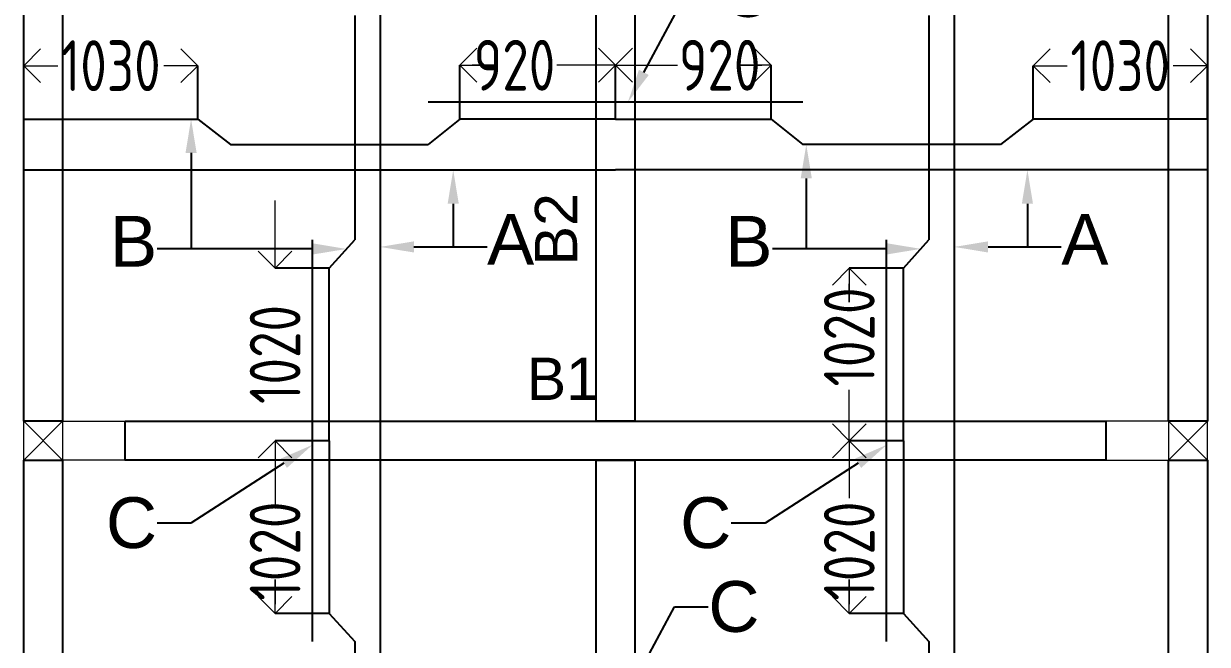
# Model space of a CAD drawing. Header units: inches. Extents: x -605 to 2991212, y -2872845 to 0.
# Drawn here: x 2827414 to 2834414, y -2246868 to -2243200 of the extents above; entities that cross this region are included whole.
import ezdxf
from ezdxf import colors
from ezdxf.entities.mleader import LeaderData, LeaderLine
from ezdxf.enums import TextEntityAlignment as Align
from ezdxf.math import Vec2, Vec3

# ---------------------------------------------------------------- set-up
doc = ezdxf.new("R2010")
doc.units = ezdxf.units.IN
doc.header["$LTSCALE"] = 600
doc.header["$MEASUREMENT"] = 0
for name, color, linetype, lineweight in [('rDIMension', 1, 'Continuous', 18), ('rRCC 2', 40, 'Continuous', 15), ('rREINF 1', 1, 'Continuous', 25)]:
    doc.layers.add(name, color=color, linetype=linetype, lineweight=lineweight)
doc.styles.add('DIM', font='geniso.shx', dxfattribs={"width": 0.85})
doc.styles.get("Standard").update_dxf_attribs({"font": 'arial.ttf'})
doc.dimstyles.new('ST-100', dxfattribs={"dimscale": 100, "dimtxt": 2.5, "dimasz": 2, "dimexe": 0.18, "dimexo": 0.0625, "dimgap": 0.2, "dimtad": 0, "dimdec": 0, "dimzin": 0, "dimdsep": 46, "dimtxsty": 'DIM', "dimblk": 'OPEN90', "dimcen": 0.09, "dimclrd": 256, "dimclrt": 7, "dimadec": 0, "dimazin": 0, "dimtfac": 1, "dimtdec": 0, "dimtofl": 0, "dimtmove": 0, "dimatfit": 3, "dimldrblk": 'OPEN90', "dimfxl": 1, "dimtolj": 1, "dimtzin": 0, "dimlwd": -1, "dimarcsym": 0})

# ---------------------------------------------------------------- blocks, each defined once
blk = doc.blocks.new('_Open90')
at = {"color": 0, "linetype": 'ByBlock', "lineweight": -2}
for p, q in [((-0.5, 0.5), (0, 0)), ((0, 0), (-1, 0)), ((0, 0), (-0.5, -0.5))]:
    blk.add_line(p, q, dxfattribs=at)
blk = doc.blocks.new('*D1262')
at = {"layer": 'Defpoints', "color": 0, "linetype": 'ByBlock'}
for p in [(2828444.5, -2243448.6), (2827414.5, -2243764.3), (2828444.5, -2243764.3)]:
    blk.add_point(p, dxfattribs=at)
at = {"layer": 'rDIMension', "color": 0, "linetype": 'ByBlock', "lineweight": -2}
for p, q in [((2827414.5, -2243764.3), (2827414.5, -2243448.6)), ((2828444.5, -2243764.3), (2828444.5, -2243448.6))]:
    blk.add_line(p, q, dxfattribs=at)
at = {"layer": 'rDIMension'}
for p, q in [((2827614.5, -2243448.6), (2827616.1, -2243448.6)), ((2828244.5, -2243448.6), (2828242.8, -2243448.6))]:
    blk.add_line(p, q, dxfattribs=at)
at = {"layer": 'rDIMension', "linetype": 'ByBlock', "xscale": 200, "yscale": 200, "zscale": 200, "rotation": 180}
blk.add_blockref('_Open90', (2827414.5, -2243448.6), dxfattribs=at)
at = {"layer": 'rDIMension', "linetype": 'ByBlock', "xscale": 200, "yscale": 200, "zscale": 200}
blk.add_blockref('_Open90', (2828444.5, -2243448.6), dxfattribs=at)
at = {"layer": 'rDIMension', "color": 7, "linetype": 'ByBlock', "insert": (2827929.5, -2243448.6), "char_height": 300, "attachment_point": 5, "style": 'DIM'}
blk.add_mtext('\\A1;1030', dxfattribs=at)
blk = doc.blocks.new('*D1263')
at = {"layer": 'Defpoints', "color": 0, "linetype": 'ByBlock'}
for p in [(2830914.5, -2243445.9), (2829994.5, -2243764.3), (2830914.5, -2243764.3)]:
    blk.add_point(p, dxfattribs=at)
at = {"layer": 'rDIMension', "color": 0, "linetype": 'ByBlock', "lineweight": -2}
for p, q in [((2829994.5, -2243764.3), (2829994.5, -2243445.9)), ((2830914.5, -2243764.3), (2830914.5, -2243445.9))]:
    blk.add_line(p, q, dxfattribs=at)
at = {"layer": 'rDIMension'}
for p, q in [((2830194.5, -2243445.9), (2830067.6, -2243445.9)), ((2830714.5, -2243445.9), (2830566.8, -2243445.9))]:
    blk.add_line(p, q, dxfattribs=at)
at = {"layer": 'rDIMension', "linetype": 'ByBlock', "xscale": 200, "yscale": 200, "zscale": 200, "rotation": 180}
blk.add_blockref('_Open90', (2829994.5, -2243445.9), dxfattribs=at)
at = {"layer": 'rDIMension', "linetype": 'ByBlock', "xscale": 200, "yscale": 200, "zscale": 200}
blk.add_blockref('_Open90', (2830914.5, -2243445.9), dxfattribs=at)
at = {"layer": 'rDIMension', "color": 7, "linetype": 'ByBlock', "insert": (2830317.2, -2243445.9), "char_height": 300, "attachment_point": 5, "style": 'DIM'}
blk.add_mtext('\\A1;920', dxfattribs=at)
blk = doc.blocks.new('*D1264')
at = {"layer": 'Defpoints', "color": 0, "linetype": 'ByBlock'}
for p in [(2833384.5, -2243448.6), (2833384.5, -2243764.3), (2834414.5, -2243764.3)]:
    blk.add_point(p, dxfattribs=at)
at = {"layer": 'rDIMension', "color": 0, "linetype": 'ByBlock', "lineweight": -2}
for p, q in [((2833384.5, -2243764.3), (2833384.5, -2243448.6)), ((2834414.5, -2243764.3), (2834414.5, -2243448.6))]:
    blk.add_line(p, q, dxfattribs=at)
at = {"layer": 'rDIMension'}
for p, q in [((2833584.5, -2243448.6), (2833586.1, -2243448.6)), ((2834214.5, -2243448.6), (2834212.8, -2243448.6))]:
    blk.add_line(p, q, dxfattribs=at)
at = {"layer": 'rDIMension', "linetype": 'ByBlock', "xscale": 200, "yscale": 200, "zscale": 200, "rotation": 180}
blk.add_blockref('_Open90', (2833384.5, -2243448.6), dxfattribs=at)
at = {"layer": 'rDIMension', "linetype": 'ByBlock', "xscale": 200, "yscale": 200, "zscale": 200}
blk.add_blockref('_Open90', (2834414.5, -2243448.6), dxfattribs=at)
at = {"layer": 'rDIMension', "color": 7, "linetype": 'ByBlock', "insert": (2833899.5, -2243448.6), "char_height": 300, "attachment_point": 5, "style": 'DIM'}
blk.add_mtext('\\A1;1030', dxfattribs=at)
blk = doc.blocks.new('*D1265')
at = {"layer": 'Defpoints', "color": 0, "linetype": 'ByBlock'}
for p in [(2830914.5, -2243445.9), (2830914.5, -2243764.3), (2831834.5, -2243764.3)]:
    blk.add_point(p, dxfattribs=at)
at = {"layer": 'rDIMension', "color": 0, "linetype": 'ByBlock', "lineweight": -2}
for p, q in [((2830914.5, -2243764.3), (2830914.5, -2243445.9)), ((2831834.5, -2243764.3), (2831834.5, -2243445.9))]:
    blk.add_line(p, q, dxfattribs=at)
at = {"layer": 'rDIMension'}
for p, q in [((2831114.5, -2243445.9), (2831280.9, -2243445.9)), ((2831634.5, -2243445.9), (2831780.1, -2243445.9))]:
    blk.add_line(p, q, dxfattribs=at)
at = {"layer": 'rDIMension', "linetype": 'ByBlock', "xscale": 200, "yscale": 200, "zscale": 200, "rotation": 180}
blk.add_blockref('_Open90', (2830914.5, -2243445.9), dxfattribs=at)
at = {"layer": 'rDIMension', "linetype": 'ByBlock', "xscale": 200, "yscale": 200, "zscale": 200}
blk.add_blockref('_Open90', (2831834.5, -2243445.9), dxfattribs=at)
at = {"layer": 'rDIMension', "color": 7, "linetype": 'ByBlock', "insert": (2831530.5, -2243445.9), "char_height": 300, "attachment_point": 5, "style": 'DIM'}
blk.add_mtext('\\A1;920', dxfattribs=at)
blk = doc.blocks.new('*D1222')
at = {"layer": 'Defpoints', "color": 0, "linetype": 'ByBlock'}
for p in [(2829222, -2244645), (2828901.3, -2245665), (2829222, -2245665)]:
    blk.add_point(p, dxfattribs=at)
at = {"layer": 'rDIMension'}
for p, q in [((2828901.3, -2244445), (2828901.3, -2244245)), ((2828901.3, -2245865), (2828901.3, -2246065))]:
    blk.add_line(p, q, dxfattribs=at)
at = {"layer": 'rDIMension', "color": 0, "linetype": 'ByBlock', "lineweight": -2}
for p, q in [((2829222, -2244645), (2828901.3, -2244645)), ((2829222, -2245665), (2828901.3, -2245665))]:
    blk.add_line(p, q, dxfattribs=at)
at = {"layer": 'rDIMension', "linetype": 'ByBlock', "xscale": 200, "yscale": 200, "zscale": 200}
for p, rotation in [((2828901.3, -2244645), 270), ((2828901.3, -2245665), 90)]:
    blk.add_blockref('_Open90', p, dxfattribs=dict(at, rotation=rotation))
at = {"layer": 'rDIMension', "color": 7, "linetype": 'ByBlock', "insert": (2828901.3, -2245155), "char_height": 300, "attachment_point": 5, "rotation": 90, "style": 'DIM'}
blk.add_mtext('\\A1;1020', dxfattribs=at)
blk = doc.blocks.new('*D1224')
at = {"layer": 'Defpoints', "color": 0, "linetype": 'ByBlock'}
for p in [(2832617.8, -2244645), (2832297.1, -2245665), (2832617.8, -2245665)]:
    blk.add_point(p, dxfattribs=at)
at = {"layer": 'rDIMension', "color": 0, "linetype": 'ByBlock', "lineweight": -2}
for p, q in [((2832617.8, -2244645), (2832297.1, -2244645)), ((2832617.8, -2245665), (2832297.1, -2245665))]:
    blk.add_line(p, q, dxfattribs=at)
at = {"layer": 'rDIMension'}
for p, q in [((2832297.1, -2244845), (2832297.1, -2244738.2)), ((2832297.1, -2245465), (2832297.1, -2245364.9))]:
    blk.add_line(p, q, dxfattribs=at)
at = {"layer": 'rDIMension', "linetype": 'ByBlock', "xscale": 200, "yscale": 200, "zscale": 200}
for p, rotation in [((2832297.1, -2244645), 90), ((2832297.1, -2245665), 270)]:
    blk.add_blockref('_Open90', p, dxfattribs=dict(at, rotation=rotation))
at = {"layer": 'rDIMension', "color": 7, "linetype": 'ByBlock', "insert": (2832297.1, -2245051.5), "char_height": 300, "attachment_point": 5, "rotation": 90, "style": 'DIM'}
blk.add_mtext('\\A1;1020', dxfattribs=at)
blk = doc.blocks.new('*D1225')
at = {"layer": 'Defpoints', "color": 0, "linetype": 'ByBlock'}
for p in [(2828901.3, -2245665), (2829222, -2245665), (2829222, -2246685)]:
    blk.add_point(p, dxfattribs=at)
at = {"layer": 'rDIMension', "color": 0, "linetype": 'ByBlock', "lineweight": -2}
for p, q in [((2829222, -2245665), (2828901.3, -2245665)), ((2829222, -2246685), (2828901.3, -2246685))]:
    blk.add_line(p, q, dxfattribs=at)
at = {"layer": 'rDIMension'}
for p, q in [((2828901.3, -2245865), (2828901.3, -2246003.3)), ((2828901.3, -2246485), (2828901.3, -2246630))]:
    blk.add_line(p, q, dxfattribs=at)
at = {"layer": 'rDIMension', "linetype": 'ByBlock', "xscale": 200, "yscale": 200, "zscale": 200}
for p, rotation in [((2828901.3, -2245665), 90), ((2828901.3, -2246685), 270)]:
    blk.add_blockref('_Open90', p, dxfattribs=dict(at, rotation=rotation))
at = {"layer": 'rDIMension', "color": 7, "linetype": 'ByBlock', "insert": (2828901.3, -2246316.7), "char_height": 300, "attachment_point": 5, "rotation": 90, "style": 'DIM'}
blk.add_mtext('\\A1;1020', dxfattribs=at)
blk = doc.blocks.new('*D1227')
at = {"layer": 'Defpoints', "color": 0, "linetype": 'ByBlock'}
for p in [(2832297.1, -2245665), (2832617.8, -2245665), (2832617.8, -2246685)]:
    blk.add_point(p, dxfattribs=at)
at = {"layer": 'rDIMension', "color": 0, "linetype": 'ByBlock', "lineweight": -2}
for p, q in [((2832617.8, -2245665), (2832297.1, -2245665)), ((2832617.8, -2246685), (2832297.1, -2246685))]:
    blk.add_line(p, q, dxfattribs=at)
at = {"layer": 'rDIMension'}
for p, q in [((2832297.1, -2245865), (2832297.1, -2246003.3)), ((2832297.1, -2246485), (2832297.1, -2246630))]:
    blk.add_line(p, q, dxfattribs=at)
at = {"layer": 'rDIMension', "linetype": 'ByBlock', "xscale": 200, "yscale": 200, "zscale": 200}
for p, rotation in [((2832297.1, -2245665), 90), ((2832297.1, -2246685), 270)]:
    blk.add_blockref('_Open90', p, dxfattribs=dict(at, rotation=rotation))
at = {"layer": 'rDIMension', "color": 7, "linetype": 'ByBlock', "insert": (2832297.1, -2246316.7), "char_height": 300, "attachment_point": 5, "rotation": 90, "style": 'DIM'}
blk.add_mtext('\\A1;1020', dxfattribs=at)

msp = doc.modelspace()

# ---------------------------------------------------------------- linework, layer by layer
at = {"color": 4, "linetype": 'ByBlock'}
for points in [[(2829522, -2241965), (2829522, -2245665)], [(2832917.8, -2241965), (2832917.8, -2245665)], [(2829372, -2243151.8), (2829372, -2244478.2)], [(2832767.8, -2243151.8), (2832767.8, -2244478.2)], [(2832022.7, -2243664.3), (2829806.2, -2243664.3)], [(2827414.5, -2243764.3), (2828444.5, -2243764.3), (2828637.7, -2243914.3)], [(2830914.5, -2243764.3), (2829994.5, -2243764.3), (2829806.2, -2243914.3)], [(2830914.5, -2243764.3), (2831834.5, -2243764.3), (2832022.7, -2243914.3)], [(2834414.5, -2243764.3), (2833384.5, -2243764.3), (2833191.2, -2243914.3)], [(2828637.7, -2243914.3), (2829806.2, -2243914.3)], [(2833191.2, -2243914.3), (2832022.7, -2243914.3)], [(2827414.5, -2244064.3), (2830914.5, -2244064.3)], [(2834414.5, -2244064.3), (2830914.5, -2244064.3)], [(2829122, -2246851.8), (2829122, -2244478.2)], [(2829222, -2245665), (2829222, -2244645), (2829372, -2244478.2)], [(2832517.8, -2246851.8), (2832517.8, -2244478.2)], [(2832617.8, -2245665), (2832617.8, -2244645), (2832767.8, -2244478.2)], [(2829222, -2245665), (2829222, -2246685), (2829372, -2246851.8)], [(2829522, -2245665), (2829522, -2249365)], [(2832617.8, -2245665), (2832617.8, -2246685), (2832767.8, -2246851.8)], [(2832917.8, -2245665), (2832917.8, -2249365)], [(2829372, -2246851.8), (2829372, -2248178.2)], [(2832767.8, -2246851.8), (2832767.8, -2248178.2)]]:
    msp.add_lwpolyline(points, dxfattribs=at)
at = {"color": 1, "linetype": 'ByBlock'}
for points in [[(2827414.5, -2242080), (2827644.5, -2242080), (2827644.5, -2245550), (2827414.5, -2245550)], [(2830799.5, -2242080), (2831029.5, -2242080), (2831029.5, -2245550), (2830799.5, -2245550)], [(2834184.5, -2242080), (2834414.5, -2242080), (2834414.5, -2245550), (2834184.5, -2245550)], [(2828014.5, -2245550), (2833814.5, -2245550), (2833814.5, -2245780), (2828014.5, -2245780)], [(2827414.5, -2245780), (2827644.5, -2245780), (2827644.5, -2249250), (2827414.5, -2249250)], [(2830799.5, -2245780), (2831029.5, -2245780), (2831029.5, -2249250), (2830799.5, -2249250)], [(2834184.5, -2245780), (2834414.5, -2245780), (2834414.5, -2249250), (2834184.5, -2249250)]]:
    msp.add_lwpolyline(points, close=True, dxfattribs=at)
at = {"layer": 'rRCC 2', "color": 6}
for p, q in [((2827414.5, -2245550), (2827644.5, -2245780)), ((2827414.5, -2245780), (2827644.5, -2245550)), ((2834414.5, -2245550), (2834184.5, -2245780)), ((2834414.5, -2245780), (2834184.5, -2245550))]:
    msp.add_line(p, q, dxfattribs=at)
for points in [[(2827414.5, -2245780), (2827414.5, -2245550), (2828014.5, -2245550), (2828014.5, -2245780)], [(2827414.5, -2245550), (2827644.5, -2245550), (2827644.5, -2245780), (2827414.5, -2245780)], [(2834414.5, -2245780), (2834414.5, -2245550), (2833814.5, -2245550), (2833814.5, -2245780)], [(2834414.5, -2245550), (2834184.5, -2245550), (2834184.5, -2245780), (2834414.5, -2245780)]]:
    msp.add_lwpolyline(points, close=True, dxfattribs=at)

# ---------------------------------------------------------------- texts
at = {"layer": 'rRCC 2'}
msp.add_text('B2', height=250, rotation=90, dxfattribs=at).set_placement((2830563.1, -2244415.1), align=Align.MIDDLE_CENTER)
msp.add_text('B1', height=250, dxfattribs=at).set_placement((2830603.1, -2245298.9), align=Align.MIDDLE_CENTER)

# ---------------------------------------------------------------- dimensions: what is measured, and where the dimension line sits
at = {"layer": 'rDIMension', "color": 1, "linetype": 'ByBlock'}
for base, p1, p2, override, picture, middle in [((2828444.5, -2243448.6), (2827414.5, -2243764.3), (2828444.5, -2243764.3), {"dimtxt": 3, "dimasz": 2, "dimexe": 0, "dimexo": 0, "dimtmove": 1, "dimfxl": 1.25, "dimtfillclr": 256, "dimarcsym": 2}, '*D1262', (2827929.5, -2243448.6)), ((2830914.5, -2243445.9), (2829994.5, -2243764.3), (2830914.5, -2243764.3), {"dimtxt": 3, "dimexe": 0, "dimexo": 0, "dimtmove": 1, "dimfxl": 1.25, "dimtfillclr": 256, "dimarcsym": 2}, '*D1263', (2830317.2, -2243445.9))]:
    dim = msp.add_linear_dim(base=base, p1=p1, p2=p2, dimstyle='ST-100', override=override, dxfattribs=at)
    dim.commit()
    dim.dimension.update_dxf_attribs({"geometry": picture, "text_midpoint": middle, "dimtype": 160})
for base, p1, p2, angle, override, picture, middle in [((2830914.5, -2243445.9), (2831834.5, -2243764.3), (2830914.5, -2243764.3), 180, {"dimtxt": 3, "dimexe": 0, "dimexo": 0, "dimtmove": 1, "dimfxl": 1.25, "dimtfillclr": 256, "dimarcsym": 2}, '*D1265', (2831530.5, -2243445.9)), ((2833384.5, -2243448.6), (2834414.5, -2243764.3), (2833384.5, -2243764.3), 180, {"dimtxt": 3, "dimasz": 2, "dimexe": 0, "dimexo": 0, "dimtmove": 1, "dimfxl": 1.25, "dimtfillclr": 256, "dimarcsym": 2}, '*D1264', (2833899.5, -2243448.6)), ((2832297.1, -2245665), (2832617.8, -2244645), (2832617.8, -2245665), 90, {"dimtxt": 3, "dimexe": 0, "dimexo": 0, "dimtmove": 1, "dimfxl": 1.25, "dimtfillclr": 256, "dimarcsym": 2}, '*D1224', (2832297.1, -2245051.5)), ((2828901.3, -2245665), (2829222, -2246685), (2829222, -2245665), 90, {"dimtxt": 3, "dimexe": 0, "dimexo": 0, "dimtmove": 1, "dimfxl": 1.25, "dimtfillclr": 256, "dimarcsym": 2}, '*D1225', (2828901.3, -2246316.7)), ((2832297.1, -2245665), (2832617.8, -2246685), (2832617.8, -2245665), 90, {"dimtxt": 3, "dimexe": 0, "dimexo": 0, "dimtmove": 1, "dimfxl": 1.25, "dimtfillclr": 256, "dimarcsym": 2}, '*D1227', (2832297.1, -2246316.7))]:
    dim = msp.add_linear_dim(base=base, p1=p1, p2=p2, angle=angle, dimstyle='ST-100', override=override, dxfattribs=at)
    dim.commit()
    dim.dimension.update_dxf_attribs({"geometry": picture, "text_midpoint": middle, "dimtype": 160})
dim = msp.add_linear_dim(base=(2828901.3, -2245665), p1=(2829222, -2244645), p2=(2829222, -2245665), angle=90, dimstyle='ST-100', override={"dimtxt": 3, "dimexe": 0, "dimexo": 0, "dimtmove": 1, "dimfxl": 1.25, "dimtfillclr": 256, "dimarcsym": 2}, dxfattribs=at)
dim.commit()
dim.dimension.update_dxf_attribs({"geometry": '*D1222', "text_midpoint": (2828901.3, -2245155)})

# ---------------------------------------------------------------- leaders
at = {"layer": 'rREINF 1', "color": 3, "linetype": 'ByBlock'}
ml = msp.add_multileader_mtext('Standard', dxfattribs=at)
ml.set_content('C', color=3)
ml.set_leader_properties()
ml.build(insert=Vec2(0, 0))
ml.multileader.update_dxf_attribs({"text_top_attachment_type": 0, "text_bottom_attachment_type": 0, "dogleg_length": 200, "arrow_head_size": 200})
ctx = ml.context
ctx.base_point, ctx.char_height, ctx.arrow_head_size, ctx.landing_gap_size, ctx.plane_origin = Vec3(2831537.1, -2243012.4), 300, 200, 0.09, Vec3(2830566.3, -2243914.9)
notes = []
notes.append((ctx, [(0, (1, 1, 0), (2831337.1, -2243012.4), (1, 0), 200, [(0, [(2830987.7, -2243664.3)], 256, [])])]))
ctx.mtext.insert, ctx.mtext.flow_direction = Vec3(2831537.2, -2242859.9), 5
ml = msp.add_multileader_mtext('Standard', dxfattribs=at)
ml.set_content('B', color=3)
ml.set_leader_properties()
ml.build(insert=Vec2(0, 0))
ml.multileader.update_dxf_attribs({"text_top_attachment_type": 0, "text_bottom_attachment_type": 0, "dogleg_length": 200, "arrow_head_size": 200})
ctx = ml.context
ctx.base_point, ctx.char_height, ctx.arrow_head_size, ctx.landing_gap_size, ctx.plane_origin = Vec3(2827977.8, -2244530.7), 300, 200, 0.09, Vec3(2828438.6, -2243937.5)
ctx.text_align_type = 2
notes.append((ctx, [(0, (1, 1, 0), (2828404.5, -2244530.7), (-1, 0), 200, [(0, [(2828404.5, -2243764.3)], 256, [])])]))
ctx.mtext.insert, ctx.mtext.alignment, ctx.mtext.flow_direction = Vec3(2828204.4, -2244336.3), 3, 5
ml = msp.add_multileader_mtext('Standard', dxfattribs=at)
ml.set_content('B', color=3)
ml.set_leader_properties()
ml.build(insert=Vec2(0, 0))
ml.multileader.update_dxf_attribs({"text_top_attachment_type": 0, "text_bottom_attachment_type": 0, "dogleg_length": 200, "arrow_head_size": 200})
ctx = ml.context
ctx.base_point, ctx.char_height, ctx.arrow_head_size, ctx.landing_gap_size, ctx.plane_origin = Vec3(2831615.9, -2244530.7), 300, 200, 0.09, Vec3(2832076.8, -2243937.5)
ctx.text_align_type = 2
notes.append((ctx, [(0, (1, 1, 0), (2832042.7, -2244530.7), (-1, 0), 200, [(0, [(2832042.7, -2243914.3)], 256, [])])]))
ctx.mtext.insert, ctx.mtext.alignment, ctx.mtext.flow_direction = Vec3(2831842.6, -2244336.3), 3, 5
ml = msp.add_multileader_mtext('Standard', dxfattribs=at)
ml.set_content('A', color=3)
ml.set_leader_properties()
ml.build(insert=Vec2(0, 0))
ml.multileader.update_dxf_attribs({"text_top_attachment_type": 0, "text_bottom_attachment_type": 0, "dogleg_length": 200, "arrow_head_size": 200})
ctx = ml.context
ctx.base_point, ctx.char_height, ctx.arrow_head_size, ctx.landing_gap_size, ctx.plane_origin = Vec3(2830154.7, -2244519.5), 300, 200, 0.09, Vec3(2830108.1, -2243926.3)
notes.append((ctx, [(0, (1, 1, 0), (2829954.7, -2244519.5), (1, 0), 200, [(0, [(2829954.7, -2244064.3)], 256, [])])]))
ctx.mtext.insert, ctx.mtext.flow_direction = Vec3(2830154.8, -2244325.1), 5
ml = msp.add_multileader_mtext('Standard', dxfattribs=at)
ml.set_content('A', color=3)
ml.set_leader_properties()
ml.build(insert=Vec2(0, 0))
ml.multileader.update_dxf_attribs({"text_top_attachment_type": 0, "text_bottom_attachment_type": 0, "dogleg_length": 200, "arrow_head_size": 200})
ctx = ml.context
ctx.base_point, ctx.char_height, ctx.arrow_head_size, ctx.landing_gap_size, ctx.plane_origin = Vec3(2833550.5, -2244519.5), 300, 200, 0.09, Vec3(2833504, -2243926.3)
notes.append((ctx, [(0, (1, 1, 0), (2833350.5, -2244519.5), (1, 0), 200, [(0, [(2833350.5, -2244064.3)], 256, [])])]))
ctx.mtext.insert, ctx.mtext.flow_direction = Vec3(2833550.6, -2244325.1), 5
ml = msp.add_multileader_mtext('Standard', dxfattribs=at)
ml.set_content('', color=3)
ml.set_leader_properties()
ml.build(insert=Vec2(0, 0))
ml.multileader.update_dxf_attribs({"text_top_attachment_type": 0, "text_bottom_attachment_type": 0, "dogleg_length": 200, "arrow_head_size": 200})
ctx = ml.context
ctx.base_point, ctx.char_height, ctx.arrow_head_size, ctx.landing_gap_size, ctx.plane_origin = Vec3(2828204.3, -2244530.7), 300, 200, 0.09, Vec3(2829007.8, -2244530.7)
ctx.text_align_type = 2
notes.append((ctx, [(0, (1, 1, 0), (2828404.5, -2244530.7), (-1, 0), 200, [(0, [(2829324.1, -2244531.5)], 256, [])])]))
ctx.mtext.insert, ctx.mtext.alignment, ctx.mtext.flow_direction = Vec3(2828204.4, -2244380.7), 3, 5
ml = msp.add_multileader_mtext('Standard', dxfattribs=at)
ml.set_content('', color=3)
ml.set_leader_properties()
ml.build(insert=Vec2(0, 0))
ml.multileader.update_dxf_attribs({"text_top_attachment_type": 0, "text_bottom_attachment_type": 0, "dogleg_length": 200, "arrow_head_size": 200})
ctx = ml.context
ctx.base_point, ctx.char_height, ctx.arrow_head_size, ctx.landing_gap_size, ctx.plane_origin = Vec3(2830154.7, -2244519.5), 300, 200, 0.09, Vec3(2829538.9, -2244519.5)
notes.append((ctx, [(0, (1, 1, 0), (2829954.7, -2244519.5), (1, 0), 200, [(0, [(2829522, -2244519.5)], 256, [])])]))
ctx.mtext.insert, ctx.mtext.flow_direction = Vec3(2830154.8, -2244369.5), 5
ml = msp.add_multileader_mtext('Standard', dxfattribs=at)
ml.set_content('', color=3)
ml.set_leader_properties()
ml.build(insert=Vec2(0, 0))
ml.multileader.update_dxf_attribs({"text_top_attachment_type": 0, "text_bottom_attachment_type": 0, "dogleg_length": 200, "arrow_head_size": 200})
ctx = ml.context
ctx.base_point, ctx.char_height, ctx.arrow_head_size, ctx.landing_gap_size, ctx.plane_origin = Vec3(2831842.5, -2244530.7), 300, 200, 0.09, Vec3(2832646, -2244530.7)
ctx.text_align_type = 2
notes.append((ctx, [(0, (1, 1, 0), (2832042.7, -2244530.7), (-1, 0), 200, [(0, [(2832720.3, -2244531)], 256, [])])]))
ctx.mtext.insert, ctx.mtext.alignment, ctx.mtext.flow_direction = Vec3(2831842.6, -2244380.7), 3, 5
ml = msp.add_multileader_mtext('Standard', dxfattribs=at)
ml.set_content('', color=3)
ml.set_leader_properties()
ml.build(insert=Vec2(0, 0))
ml.multileader.update_dxf_attribs({"text_top_attachment_type": 0, "text_bottom_attachment_type": 0, "dogleg_length": 200, "arrow_head_size": 200})
ctx = ml.context
ctx.base_point, ctx.char_height, ctx.arrow_head_size, ctx.landing_gap_size, ctx.plane_origin = Vec3(2833550.5, -2244519.5), 300, 200, 0.09, Vec3(2832934.7, -2244519.5)
notes.append((ctx, [(0, (1, 1, 0), (2833350.5, -2244519.5), (1, 0), 200, [(0, [(2832917.8, -2244519.5)], 256, [])])]))
ctx.mtext.insert, ctx.mtext.flow_direction = Vec3(2833550.6, -2244369.5), 5
ml = msp.add_multileader_mtext('Standard', dxfattribs=at)
ml.set_content('C', color=3)
ml.set_leader_properties()
ml.build(insert=Vec2(0, 0))
ml.multileader.update_dxf_attribs({"text_top_attachment_type": 0, "text_bottom_attachment_type": 0, "dogleg_length": 200, "arrow_head_size": 200})
ctx = ml.context
ctx.base_point, ctx.char_height, ctx.arrow_head_size, ctx.landing_gap_size, ctx.plane_origin = Vec3(2827938.1, -2246151.3), 300, 200, 0.09, Vec3(2828700.6, -2245940)
ctx.text_align_type = 2
notes.append((ctx, [(1, (1, 1, 0), (2828403.5, -2246151.3), (-1, 0), 200, [(0, [(2829122, -2245689.4)], 256, [])])]))
ctx.mtext.insert, ctx.mtext.alignment, ctx.mtext.flow_direction = Vec3(2828203.4, -2245998.7), 3, 5
ml = msp.add_multileader_mtext('Standard', dxfattribs=at)
ml.set_content('C', color=3)
ml.set_leader_properties()
ml.build(insert=Vec2(0, 0))
ml.multileader.update_dxf_attribs({"text_top_attachment_type": 0, "text_bottom_attachment_type": 0, "dogleg_length": 200, "arrow_head_size": 200})
ctx = ml.context
ctx.base_point, ctx.char_height, ctx.arrow_head_size, ctx.landing_gap_size, ctx.plane_origin = Vec3(2831333.9, -2246151.3), 300, 200, 0.09, Vec3(2832096.4, -2245940)
ctx.text_align_type = 2
notes.append((ctx, [(1, (1, 1, 0), (2831799.3, -2246151.3), (-1, 0), 200, [(0, [(2832517.8, -2245689.4)], 256, [])])]))
ctx.mtext.insert, ctx.mtext.alignment, ctx.mtext.flow_direction = Vec3(2831599.2, -2245998.7), 3, 5
ml = msp.add_multileader_mtext('Standard', dxfattribs=at)
ml.set_content('C', color=3)
ml.set_leader_properties()
ml.build(insert=Vec2(0, 0))
ml.multileader.update_dxf_attribs({"text_top_attachment_type": 0, "text_bottom_attachment_type": 0, "dogleg_length": 200, "arrow_head_size": 200})
ctx = ml.context
ctx.base_point, ctx.char_height, ctx.arrow_head_size, ctx.landing_gap_size, ctx.plane_origin = Vec3(2831463.4, -2246646.8), 300, 200, 0.09, Vec3(2830492.6, -2247549.3)
notes.append((ctx, [(0, (1, 1, 0), (2831263.4, -2246646.8), (1, 0), 200, [(0, [(2830913.9, -2247298.7)], 256, [])])]))
ctx.mtext.insert, ctx.mtext.flow_direction = Vec3(2831463.5, -2246494.2), 5
for ctx, leaders in notes:
    for number, flags, end, landing, length, lines in leaders:
        leader = LeaderData()
        leader.index, (leader.has_last_leader_line, leader.has_dogleg_vector, leader.attachment_direction) = number, flags
        leader.last_leader_point, leader.dogleg_vector, leader.dogleg_length = Vec3(end), Vec3(landing), length
        for number, points, colour, breaks in lines:
            line = LeaderLine()
            line.index, line.vertices, line.color, line.breaks = number, Vec3.list(points), colors.encode_raw_color(colour), breaks
            leader.lines.append(line)
        ctx.leaders.append(leader)

doc.saveas('drawing.dxf')
